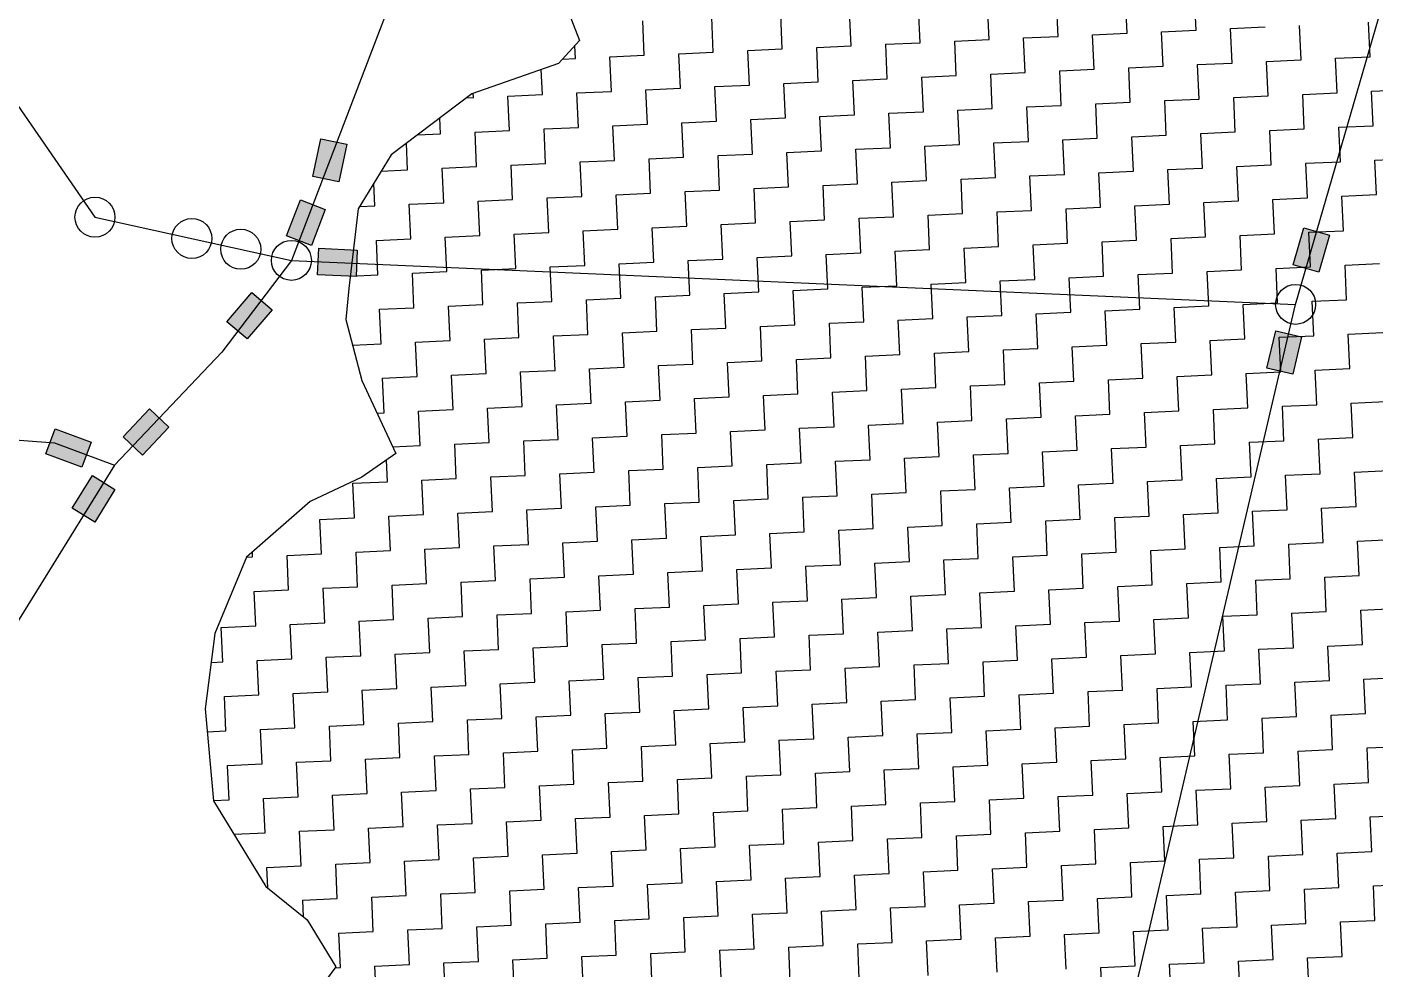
# Model space of a CAD drawing. Header units: metres. Extents: x 280741 to 282709, y 2085398 to 2088597.
# Drawn here: x 281814 to 282059.3, y 2086210 to 2086381.5 of the extents above; entities that cross this region are included whole.
import ezdxf

# ---------------------------------------------------------------- set-up
doc = ezdxf.new("R2010")
doc.units = ezdxf.units.M
doc.layers.add('POLY_HATCH', color=12, linetype='Continuous')
doc.layers.add('POLY_PARCEL', color=6, linetype='Continuous')

msp = doc.modelspace()

# ---------------------------------------------------------------- hatches: boundary and pattern name
for points in [[(281872.17, 2086360.17), (281867.43, 2086361.16), (281865.99, 2086354.32), (281870.73, 2086353.32)], [(281868.24, 2086348.3), (281863.72, 2086350.03), (281861.22, 2086343.5), (281865.74, 2086341.76)], [(282051.02, 2086343.59), (282046.37, 2086344.93), (282044.43, 2086338.22), (282049.07, 2086336.87)], [(281873.85, 2086336.08), (281874.06, 2086340.91), (281867.07, 2086341.22), (281866.86, 2086336.39)], [(281850.35, 2086327.86), (281854.03, 2086324.72), (281858.56, 2086330.05), (281854.88, 2086333.19)], [(282039.65, 2086319.39), (282044.36, 2086318.29), (282045.96, 2086325.1), (282041.25, 2086326.2)], [(281839.78, 2086308.66), (281836.27, 2086312), (281831.45, 2086306.92), (281834.96, 2086303.59)], [(281819.08, 2086308.37), (281817.4, 2086303.83), (281823.96, 2086301.4), (281825.64, 2086305.94)], [(281822.18, 2086293.91), (281826.29, 2086291.37), (281829.98, 2086297.31), (281825.86, 2086299.86)]]:
    msp.add_hatch(color=256).paths.add_polyline_path(points)

# ---------------------------------------------------------------- linework, layer by layer
for points in [[(281865.99, 2086354.32), (281867.43, 2086361.16), (281872.17, 2086360.17), (281870.73, 2086353.32)], [(281861.22, 2086343.5), (281863.72, 2086350.03), (281868.24, 2086348.3), (281865.74, 2086341.76)], [(282044.43, 2086338.22), (282046.37, 2086344.93), (282051.02, 2086343.59), (282049.07, 2086336.87)], [(281867.07, 2086341.22), (281874.06, 2086340.91), (281873.85, 2086336.08), (281866.86, 2086336.39)], [(281858.56, 2086330.05), (281854.03, 2086324.72), (281850.35, 2086327.86), (281854.88, 2086333.19)], [(282045.96, 2086325.1), (282044.36, 2086318.29), (282039.65, 2086319.39), (282041.25, 2086326.2)], [(281831.45, 2086306.92), (281836.27, 2086312), (281839.78, 2086308.66), (281834.96, 2086303.59)], [(281823.96, 2086301.4), (281817.4, 2086303.83), (281819.08, 2086308.37), (281825.64, 2086305.94)], [(281829.98, 2086297.31), (281826.29, 2086291.37), (281822.18, 2086293.91), (281825.86, 2086299.86)]]:
    msp.add_lwpolyline(points, close=True)
for centre in [(281826.34, 2086346.89), (281843.98, 2086343.01), (281852.88, 2086341.05), (281862.09, 2086339.02), (282044.86, 2086331.02)]:
    msp.add_circle(centre, 3.64)
at = {"layer": 'POLY_HATCH'}
for p, q in [((281910.9, 2086388.49), (281914.53, 2086379.05)), ((281914.53, 2086379.05), (281910.72, 2086374.87)), ((281910.72, 2086374.87), (281894.94, 2086369.35)), ((281894.94, 2086369.35), (281880.22, 2086358.26)), ((281880.22, 2086358.26), (281874.26, 2086348.38)), ((281874.26, 2086348.38), (281872.52, 2086333.89)), ((281872.52, 2086333.89), (281871.98, 2086328.26)), ((281871.98, 2086328.26), (281874.89, 2086317.18)), ((281874.89, 2086317.18), (281881.11, 2086303.85)), ((281881.11, 2086303.85), (281874.89, 2086299.56)), ((281874.89, 2086299.56), (281865.48, 2086295.12)), ((281865.48, 2086295.12), (281853.92, 2086284.99)), ((281853.92, 2086284.99), (281848.15, 2086271.11)), ((281848.15, 2086271.11), (281846.37, 2086257.41)), ((281846.37, 2086257.41), (281847.93, 2086240.67)), ((281847.93, 2086240.67), (281857.46, 2086225.09)), ((281857.46, 2086225.09), (281864.95, 2086219.02)), ((281864.95, 2086219.02), (281870.15, 2086210.45)), ((281870.15, 2086210.45), (281860.34, 2086197.19))]:
    msp.add_line(p, q, dxfattribs=at)
at = {"layer": 'POLY_HATCH', "linetype": 'Continuous'}
for p, q in [((282026.74, 2086380.93), (282026.46, 2086387.21)), ((281976.53, 2086378.64), (281976.25, 2086384.92)), ((281989.09, 2086379.21), (281988.8, 2086385.49)), ((282001.64, 2086379.79), (282001.35, 2086386.06)), ((282014.19, 2086380.36), (282013.9, 2086386.64)), ((281926.32, 2086376.35), (281926.04, 2086382.63)), ((281938.88, 2086376.92), (281938.59, 2086383.2)), ((281951.43, 2086377.5), (281951.14, 2086383.77)), ((281963.98, 2086378.07), (281963.69, 2086384.34)), ((282058.41, 2086376.09), (282058.13, 2086382.37)), ((281995.36, 2086379.5), (282001.64, 2086379.79)), ((282007.92, 2086380.07), (282014.19, 2086380.36)), ((282008.2, 2086373.8), (282007.92, 2086380.07)), ((282020.47, 2086380.65), (282026.74, 2086380.93)), ((282020.75, 2086374.37), (282020.47, 2086380.65)), ((282033.02, 2086381.22), (282039.3, 2086381.51)), ((282033.31, 2086374.94), (282033.02, 2086381.22)), ((282045.86, 2086375.52), (282045.57, 2086381.79)), ((281913.77, 2086375.78), (281913.66, 2086378.1)), ((281945.15, 2086377.21), (281951.43, 2086377.5)), ((281945.44, 2086370.93), (281945.15, 2086377.21)), ((281957.7, 2086377.78), (281963.98, 2086378.07)), ((281957.99, 2086371.51), (281957.7, 2086377.78)), ((281970.26, 2086378.36), (281976.53, 2086378.64)), ((281970.54, 2086372.08), (281970.26, 2086378.36)), ((281982.81, 2086378.93), (281989.09, 2086379.21)), ((281983.1, 2086372.65), (281982.81, 2086378.93)), ((281995.65, 2086373.23), (281995.36, 2086379.5)), ((281911.45, 2086375.67), (281913.77, 2086375.78)), ((281920.05, 2086376.06), (281926.32, 2086376.35)), ((281920.33, 2086369.79), (281920.05, 2086376.06)), ((281932.6, 2086376.64), (281938.88, 2086376.92)), ((281932.89, 2086370.36), (281932.6, 2086376.64)), ((282027.03, 2086374.66), (282033.31, 2086374.94)), ((282039.58, 2086375.23), (282045.86, 2086375.52)), ((282039.87, 2086368.95), (282039.58, 2086375.23)), ((282052.14, 2086375.8), (282058.41, 2086376.09)), ((282052.42, 2086369.53), (282052.14, 2086375.8)), ((281907.78, 2086369.21), (281907.57, 2086373.77)), ((281976.82, 2086372.37), (281983.1, 2086372.65)), ((281977.11, 2086366.09), (281976.82, 2086372.37)), ((281989.37, 2086372.94), (281995.65, 2086373.23)), ((281989.66, 2086366.66), (281989.37, 2086372.94)), ((282001.93, 2086373.51), (282008.2, 2086373.8)), ((282002.21, 2086367.24), (282001.93, 2086373.51)), ((282014.48, 2086374.08), (282020.75, 2086374.37)), ((282014.76, 2086367.81), (282014.48, 2086374.08)), ((282027.32, 2086368.38), (282027.03, 2086374.66)), ((281914.06, 2086369.5), (281920.33, 2086369.79)), ((281926.61, 2086370.07), (281932.89, 2086370.36)), ((281926.9, 2086363.8), (281926.61, 2086370.07)), ((281939.16, 2086370.65), (281945.44, 2086370.93)), ((281939.45, 2086364.37), (281939.16, 2086370.65)), ((281951.71, 2086371.22), (281957.99, 2086371.51)), ((281952, 2086364.94), (281951.71, 2086371.22)), ((281964.27, 2086371.79), (281970.54, 2086372.08)), ((281964.55, 2086365.52), (281964.27, 2086371.79)), ((282058.7, 2086369.81), (282064.98, 2086370.1)), ((282058.99, 2086363.54), (282058.7, 2086369.81)), ((281893.93, 2086368.58), (281895.23, 2086368.64)), ((281895.23, 2086368.64), (281895.19, 2086369.43)), ((281901.5, 2086368.93), (281907.78, 2086369.21)), ((281901.79, 2086362.65), (281901.5, 2086368.93)), ((281914.34, 2086363.22), (281914.06, 2086369.5)), ((282008.49, 2086367.52), (282014.76, 2086367.81)), ((282008.77, 2086361.25), (282008.49, 2086367.52)), ((282021.04, 2086368.1), (282027.32, 2086368.38)), ((282021.33, 2086361.82), (282021.04, 2086368.1)), ((282033.59, 2086368.67), (282039.87, 2086368.95)), ((282033.88, 2086362.39), (282033.59, 2086368.67)), ((282046.15, 2086369.24), (282052.42, 2086369.53)), ((282046.43, 2086362.97), (282046.15, 2086369.24)), ((281889.24, 2086362.08), (281889.11, 2086364.95)), ((281945.72, 2086364.66), (281952, 2086364.94)), ((281958.28, 2086365.23), (281964.55, 2086365.52)), ((281958.56, 2086358.95), (281958.28, 2086365.23)), ((281970.83, 2086365.8), (281977.11, 2086366.09)), ((281971.12, 2086359.53), (281970.83, 2086365.8)), ((281983.38, 2086366.38), (281989.66, 2086366.66)), ((281983.67, 2086360.1), (281983.38, 2086366.38)), ((281995.94, 2086366.95), (282002.21, 2086367.24)), ((281996.22, 2086360.67), (281995.94, 2086366.95)), ((281895.51, 2086362.36), (281901.79, 2086362.65)), ((281908.07, 2086362.94), (281914.34, 2086363.22)), ((281908.35, 2086356.66), (281908.07, 2086362.94)), ((281920.62, 2086363.51), (281926.9, 2086363.8)), ((281920.91, 2086357.23), (281920.62, 2086363.51)), ((281933.17, 2086364.08), (281939.45, 2086364.37)), ((281933.46, 2086357.81), (281933.17, 2086364.08)), ((281946.01, 2086358.38), (281945.72, 2086364.66)), ((282040.16, 2086362.68), (282046.43, 2086362.97)), ((282040.44, 2086356.4), (282040.16, 2086362.68)), ((282052.71, 2086363.25), (282058.99, 2086363.54)), ((282053, 2086356.98), (282052.71, 2086363.25)), ((281883.25, 2086355.51), (281883.03, 2086360.37)), ((281885.03, 2086361.88), (281889.24, 2086362.08)), ((281895.8, 2086356.09), (281895.51, 2086362.36)), ((281977.39, 2086359.81), (281983.67, 2086360.1)), ((281989.95, 2086360.39), (281996.22, 2086360.67)), ((281990.23, 2086354.11), (281989.95, 2086360.39)), ((282002.5, 2086360.96), (282008.77, 2086361.25)), ((282002.79, 2086354.68), (282002.5, 2086360.96)), ((282015.05, 2086361.53), (282021.33, 2086361.82)), ((282015.34, 2086355.26), (282015.05, 2086361.53)), ((282027.6, 2086362.11), (282033.88, 2086362.39)), ((282027.89, 2086355.83), (282027.6, 2086362.11)), ((281927.18, 2086357.52), (281933.46, 2086357.81)), ((281927.47, 2086351.24), (281927.18, 2086357.52)), ((281939.74, 2086358.09), (281946.01, 2086358.38)), ((281940.02, 2086351.82), (281939.74, 2086358.09)), ((281952.29, 2086358.67), (281958.56, 2086358.95)), ((281952.57, 2086352.39), (281952.29, 2086358.67)), ((281964.84, 2086359.24), (281971.12, 2086359.53)), ((281965.13, 2086352.96), (281964.84, 2086359.24)), ((281977.68, 2086353.54), (281977.39, 2086359.81)), ((282059.27, 2086357.26), (282065.55, 2086357.55)), ((281878.43, 2086355.29), (281883.25, 2086355.51)), ((281889.52, 2086355.8), (281895.8, 2086356.09)), ((281889.81, 2086349.52), (281889.52, 2086355.8)), ((281902.08, 2086356.37), (281908.35, 2086356.66)), ((281902.36, 2086350.1), (281902.08, 2086356.37)), ((281914.63, 2086356.95), (281920.91, 2086357.23)), ((281914.92, 2086350.67), (281914.63, 2086356.95)), ((282009.06, 2086354.97), (282015.34, 2086355.26)), ((282021.61, 2086355.54), (282027.89, 2086355.83)), ((282021.9, 2086349.27), (282021.61, 2086355.54)), ((282034.17, 2086356.12), (282040.44, 2086356.4)), ((282034.45, 2086349.84), (282034.17, 2086356.12)), ((282046.72, 2086356.69), (282053, 2086356.98)), ((282047.01, 2086350.41), (282046.72, 2086356.69)), ((282059.56, 2086350.99), (282059.27, 2086357.26)), ((281877.26, 2086348.95), (281877.07, 2086353.04)), ((281958.85, 2086352.68), (281965.13, 2086352.96)), ((281959.14, 2086346.4), (281958.85, 2086352.68)), ((281971.4, 2086353.25), (281977.68, 2086353.54)), ((281971.69, 2086346.97), (281971.4, 2086353.25)), ((281983.96, 2086353.82), (281990.23, 2086354.11)), ((281984.24, 2086347.55), (281983.96, 2086353.82)), ((281996.51, 2086354.4), (282002.79, 2086354.68)), ((281996.8, 2086348.12), (281996.51, 2086354.4)), ((282009.35, 2086348.69), (282009.06, 2086354.97)), ((281908.64, 2086350.38), (281914.92, 2086350.67)), ((281908.93, 2086344.11), (281908.64, 2086350.38)), ((281921.19, 2086350.96), (281927.47, 2086351.24)), ((281921.48, 2086344.68), (281921.19, 2086350.96)), ((281933.75, 2086351.53), (281940.02, 2086351.82)), ((281934.03, 2086345.25), (281933.75, 2086351.53)), ((281946.3, 2086352.1), (281952.57, 2086352.39)), ((281946.58, 2086345.83), (281946.3, 2086352.1)), ((282040.73, 2086350.13), (282047.01, 2086350.41)), ((282053.28, 2086350.7), (282059.56, 2086350.99)), ((282053.57, 2086344.42), (282053.28, 2086350.7)), ((281874.53, 2086348.83), (281877.26, 2086348.95)), ((281883.53, 2086349.24), (281889.81, 2086349.52)), ((281883.82, 2086342.96), (281883.53, 2086349.24)), ((281896.09, 2086349.81), (281902.36, 2086350.1)), ((281896.37, 2086343.53), (281896.09, 2086349.81)), ((281990.52, 2086347.83), (281996.8, 2086348.12)), ((281990.81, 2086341.56), (281990.52, 2086347.83)), ((282003.07, 2086348.41), (282009.35, 2086348.69)), ((282003.36, 2086342.13), (282003.07, 2086348.41)), ((282015.62, 2086348.98), (282021.9, 2086349.27)), ((282015.91, 2086342.7), (282015.62, 2086348.98)), ((282028.18, 2086349.55), (282034.45, 2086349.84)), ((282028.46, 2086343.28), (282028.18, 2086349.55)), ((282041.02, 2086343.85), (282040.73, 2086350.13)), ((281927.76, 2086344.97), (281934.03, 2086345.25)), ((281940.31, 2086345.54), (281946.58, 2086345.83)), ((281940.6, 2086339.26), (281940.31, 2086345.54)), ((281952.86, 2086346.11), (281959.14, 2086346.4)), ((281953.15, 2086339.84), (281952.86, 2086346.11)), ((281965.41, 2086346.69), (281971.69, 2086346.97)), ((281965.7, 2086340.41), (281965.41, 2086346.69)), ((281977.97, 2086347.26), (281984.24, 2086347.55)), ((281978.25, 2086340.98), (281977.97, 2086347.26)), ((281877.55, 2086342.67), (281883.82, 2086342.96)), ((281890.1, 2086343.25), (281896.37, 2086343.53)), ((281890.38, 2086336.97), (281890.1, 2086343.25)), ((281902.65, 2086343.82), (281908.93, 2086344.11)), ((281902.94, 2086337.54), (281902.65, 2086343.82)), ((281915.2, 2086344.39), (281921.48, 2086344.68)), ((281915.49, 2086338.12), (281915.2, 2086344.39)), ((281928.04, 2086338.69), (281927.76, 2086344.97)), ((282022.19, 2086342.99), (282028.46, 2086343.28)), ((282022.47, 2086336.71), (282022.19, 2086342.99)), ((282034.74, 2086343.56), (282041.02, 2086343.85)), ((282035.03, 2086337.29), (282034.74, 2086343.56)), ((282047.29, 2086344.14), (282053.57, 2086344.42)), ((282047.58, 2086337.86), (282047.29, 2086344.14)), ((281877.83, 2086336.4), (281877.55, 2086342.67)), ((281959.42, 2086340.12), (281965.7, 2086340.41)), ((281971.98, 2086340.7), (281978.25, 2086340.98)), ((281972.26, 2086334.42), (281971.98, 2086340.7)), ((281984.53, 2086341.27), (281990.81, 2086341.56)), ((281984.82, 2086334.99), (281984.53, 2086341.27)), ((281997.08, 2086341.84), (282003.36, 2086342.13)), ((281997.37, 2086335.57), (281997.08, 2086341.84)), ((282009.63, 2086342.42), (282015.91, 2086342.7)), ((282009.92, 2086336.14), (282009.63, 2086342.42)), ((281909.21, 2086337.83), (281915.49, 2086338.12)), ((281921.77, 2086338.4), (281928.04, 2086338.69)), ((281922.05, 2086332.13), (281921.77, 2086338.4)), ((281934.32, 2086338.98), (281940.6, 2086339.26)), ((281934.61, 2086332.7), (281934.32, 2086338.98)), ((281946.87, 2086339.55), (281953.15, 2086339.84)), ((281947.16, 2086333.27), (281946.87, 2086339.55)), ((281959.71, 2086333.85), (281959.42, 2086340.12)), ((282053.86, 2086338.15), (282060.13, 2086338.43)), ((282054.14, 2086331.87), (282053.86, 2086338.15)), ((281872.8, 2086336.17), (281877.83, 2086336.4)), ((281884.11, 2086336.68), (281890.38, 2086336.97)), ((281884.39, 2086330.41), (281884.11, 2086336.68)), ((281896.66, 2086337.26), (281902.94, 2086337.54)), ((281896.95, 2086330.98), (281896.66, 2086337.26)), ((281909.5, 2086331.55), (281909.21, 2086337.83)), ((281991.09, 2086335.28), (281997.37, 2086335.57)), ((282003.64, 2086335.85), (282009.92, 2086336.14)), ((282003.93, 2086329.58), (282003.64, 2086335.85)), ((282016.2, 2086336.43), (282022.47, 2086336.71)), ((282016.48, 2086330.15), (282016.2, 2086336.43)), ((282028.75, 2086337), (282035.03, 2086337.29)), ((282029.04, 2086330.72), (282028.75, 2086337)), ((282041.3, 2086337.57), (282047.58, 2086337.86)), ((282041.59, 2086331.3), (282041.3, 2086337.57)), ((281940.88, 2086332.99), (281947.16, 2086333.27)), ((281941.17, 2086326.71), (281940.88, 2086332.99)), ((281953.43, 2086333.56), (281959.71, 2086333.85)), ((281953.72, 2086327.28), (281953.43, 2086333.56)), ((281965.99, 2086334.13), (281972.26, 2086334.42)), ((281966.27, 2086327.86), (281965.99, 2086334.13)), ((281978.54, 2086334.71), (281984.82, 2086334.99)), ((281978.83, 2086328.43), (281978.54, 2086334.71)), ((281991.38, 2086329), (281991.09, 2086335.28)), ((281890.67, 2086330.69), (281896.95, 2086330.98)), ((281890.96, 2086324.42), (281890.67, 2086330.69)), ((281903.22, 2086331.27), (281909.5, 2086331.55)), ((281903.51, 2086324.99), (281903.22, 2086331.27)), ((281915.78, 2086331.84), (281922.05, 2086332.13)), ((281916.06, 2086325.56), (281915.78, 2086331.84)), ((281928.33, 2086332.41), (281934.61, 2086332.7)), ((281928.62, 2086326.14), (281928.33, 2086332.41)), ((282022.76, 2086330.44), (282029.04, 2086330.72)), ((282035.31, 2086331.01), (282041.59, 2086331.3)), ((282035.6, 2086324.73), (282035.31, 2086331.01)), ((282047.87, 2086331.58), (282054.14, 2086331.87)), ((282048.15, 2086325.31), (282047.87, 2086331.58)), ((281878.12, 2086330.12), (281884.39, 2086330.41)), ((281878.4, 2086323.85), (281878.12, 2086330.12)), ((281972.55, 2086328.14), (281978.83, 2086328.43)), ((281972.84, 2086321.87), (281972.55, 2086328.14)), ((281985.1, 2086328.72), (281991.38, 2086329)), ((281985.39, 2086322.44), (281985.1, 2086328.72)), ((281997.66, 2086329.29), (282003.93, 2086329.58)), ((281997.94, 2086323.01), (281997.66, 2086329.29)), ((282010.21, 2086329.86), (282016.48, 2086330.15)), ((282010.49, 2086323.59), (282010.21, 2086329.86)), ((282023.05, 2086324.16), (282022.76, 2086330.44)), ((281922.34, 2086325.85), (281928.62, 2086326.14)), ((281922.63, 2086319.58), (281922.34, 2086325.85)), ((281934.89, 2086326.42), (281941.17, 2086326.71)), ((281935.18, 2086320.15), (281934.89, 2086326.42)), ((281947.44, 2086327), (281953.72, 2086327.28)), ((281947.73, 2086320.72), (281947.44, 2086327)), ((281960, 2086327.57), (281966.27, 2086327.86)), ((281960.28, 2086321.29), (281960, 2086327.57)), ((282054.43, 2086325.59), (282060.71, 2086325.88)), ((281873.2, 2086323.61), (281878.4, 2086323.85)), ((281884.68, 2086324.13), (281890.96, 2086324.42)), ((281884.97, 2086317.86), (281884.68, 2086324.13)), ((281897.23, 2086324.71), (281903.51, 2086324.99)), ((281897.52, 2086318.43), (281897.23, 2086324.71)), ((281909.79, 2086325.28), (281916.06, 2086325.56)), ((281910.07, 2086319), (281909.79, 2086325.28)), ((282004.22, 2086323.3), (282010.49, 2086323.59)), ((282004.5, 2086317.02), (282004.22, 2086323.3)), ((282016.77, 2086323.87), (282023.05, 2086324.16)), ((282017.06, 2086317.6), (282016.77, 2086323.87)), ((282029.32, 2086324.45), (282035.6, 2086324.73)), ((282029.61, 2086318.17), (282029.32, 2086324.45)), ((282041.88, 2086325.02), (282048.15, 2086325.31)), ((282042.16, 2086318.74), (282041.88, 2086325.02)), ((282054.72, 2086319.32), (282054.43, 2086325.59)), ((281941.45, 2086320.44), (281947.73, 2086320.72)), ((281954.01, 2086321.01), (281960.28, 2086321.29)), ((281954.29, 2086314.73), (281954.01, 2086321.01)), ((281966.56, 2086321.58), (281972.84, 2086321.87)), ((281966.85, 2086315.31), (281966.56, 2086321.58)), ((281979.11, 2086322.15), (281985.39, 2086322.44)), ((281979.4, 2086315.88), (281979.11, 2086322.15)), ((281991.67, 2086322.73), (281997.94, 2086323.01)), ((281991.95, 2086316.45), (281991.67, 2086322.73)), ((281891.24, 2086318.14), (281897.52, 2086318.43)), ((281903.8, 2086318.72), (281910.07, 2086319)), ((281904.08, 2086312.44), (281903.8, 2086318.72)), ((281916.35, 2086319.29), (281922.63, 2086319.58)), ((281916.64, 2086313.01), (281916.35, 2086319.29)), ((281928.9, 2086319.86), (281935.18, 2086320.15)), ((281929.19, 2086313.59), (281928.9, 2086319.86)), ((281941.74, 2086314.16), (281941.45, 2086320.44)), ((282035.89, 2086318.46), (282042.16, 2086318.74)), ((282036.17, 2086312.18), (282035.89, 2086318.46)), ((282048.44, 2086319.03), (282054.72, 2086319.32)), ((282048.73, 2086312.75), (282048.44, 2086319.03)), ((281878.69, 2086317.57), (281884.97, 2086317.86)), ((281878.98, 2086311.29), (281878.69, 2086317.57)), ((281891.53, 2086311.87), (281891.24, 2086318.14)), ((281973.12, 2086315.59), (281979.4, 2086315.88)), ((281985.68, 2086316.16), (281991.95, 2086316.45)), ((281985.96, 2086309.89), (281985.68, 2086316.16)), ((281998.23, 2086316.74), (282004.5, 2086317.02)), ((281998.52, 2086310.46), (281998.23, 2086316.74)), ((282010.78, 2086317.31), (282017.06, 2086317.6)), ((282011.07, 2086311.03), (282010.78, 2086317.31)), ((282023.33, 2086317.88), (282029.61, 2086318.17)), ((282023.62, 2086311.61), (282023.33, 2086317.88)), ((281922.91, 2086313.3), (281929.19, 2086313.59)), ((281935.47, 2086313.87), (281941.74, 2086314.16)), ((281935.75, 2086307.6), (281935.47, 2086313.87)), ((281948.02, 2086314.45), (281954.29, 2086314.73)), ((281948.3, 2086308.17), (281948.02, 2086314.45)), ((281960.57, 2086315.02), (281966.85, 2086315.31)), ((281960.86, 2086308.74), (281960.57, 2086315.02)), ((281973.41, 2086309.32), (281973.12, 2086315.59)), ((281877.66, 2086311.23), (281878.98, 2086311.29)), ((281885.25, 2086311.58), (281891.53, 2086311.87)), ((281885.54, 2086305.3), (281885.25, 2086311.58)), ((281897.81, 2086312.15), (281904.08, 2086312.44)), ((281898.09, 2086305.88), (281897.81, 2086312.15)), ((281910.36, 2086312.73), (281916.64, 2086313.01)), ((281910.65, 2086306.45), (281910.36, 2086312.73)), ((281923.2, 2086307.02), (281922.91, 2086313.3)), ((282004.79, 2086310.75), (282011.07, 2086311.03)), ((282017.34, 2086311.32), (282023.62, 2086311.61)), ((282017.63, 2086305.05), (282017.34, 2086311.32)), ((282029.9, 2086311.89), (282036.17, 2086312.18)), ((282030.18, 2086305.62), (282029.9, 2086311.89)), ((282042.45, 2086312.47), (282048.73, 2086312.75)), ((282042.74, 2086306.19), (282042.45, 2086312.47)), ((282055, 2086313.04), (282061.28, 2086313.33)), ((282055.29, 2086306.76), (282055, 2086313.04)), ((281954.58, 2086308.46), (281960.86, 2086308.74)), ((281954.87, 2086302.18), (281954.58, 2086308.46)), ((281967.13, 2086309.03), (281973.41, 2086309.32)), ((281967.42, 2086302.75), (281967.13, 2086309.03)), ((281979.69, 2086309.6), (281985.96, 2086309.89)), ((281979.97, 2086303.33), (281979.69, 2086309.6)), ((281992.24, 2086310.18), (281998.52, 2086310.46)), ((281992.53, 2086303.9), (281992.24, 2086310.18)), ((282005.08, 2086304.47), (282004.79, 2086310.75)), ((281904.37, 2086306.16), (281910.65, 2086306.45)), ((281904.66, 2086299.89), (281904.37, 2086306.16)), ((281916.92, 2086306.74), (281923.2, 2086307.02)), ((281917.21, 2086300.46), (281916.92, 2086306.74)), ((281929.48, 2086307.31), (281935.75, 2086307.6)), ((281929.76, 2086301.03), (281929.48, 2086307.31)), ((281942.03, 2086307.88), (281948.3, 2086308.17)), ((281942.31, 2086301.61), (281942.03, 2086307.88)), ((282036.46, 2086305.91), (282042.74, 2086306.19)), ((282049.01, 2086306.48), (282055.29, 2086306.76)), ((282049.3, 2086300.2), (282049.01, 2086306.48)), ((281880.53, 2086305.07), (281885.54, 2086305.3)), ((281891.82, 2086305.59), (281898.09, 2086305.88)), ((281892.1, 2086299.31), (281891.82, 2086305.59)), ((281986.25, 2086303.61), (281992.53, 2086303.9)), ((281986.54, 2086297.34), (281986.25, 2086303.61)), ((281998.8, 2086304.19), (282005.08, 2086304.47)), ((281999.09, 2086297.91), (281998.8, 2086304.19)), ((282011.35, 2086304.76), (282017.63, 2086305.05)), ((282011.64, 2086298.48), (282011.35, 2086304.76)), ((282023.91, 2086305.33), (282030.18, 2086305.62)), ((282024.19, 2086299.06), (282023.91, 2086305.33)), ((282036.75, 2086299.63), (282036.46, 2086305.91)), ((281879.55, 2086298.74), (281879.37, 2086302.65)), ((281936.04, 2086301.32), (281942.31, 2086301.61)), ((281936.32, 2086295.04), (281936.04, 2086301.32)), ((281948.59, 2086301.89), (281954.87, 2086302.18)), ((281948.88, 2086295.62), (281948.59, 2086301.89)), ((281961.14, 2086302.47), (281967.42, 2086302.75)), ((281961.43, 2086296.19), (281961.14, 2086302.47)), ((281973.7, 2086303.04), (281979.97, 2086303.33)), ((281973.98, 2086296.76), (281973.7, 2086303.04)), ((281873.28, 2086298.45), (281879.55, 2086298.74)), ((281885.83, 2086299.03), (281892.1, 2086299.31)), ((281886.11, 2086292.75), (281885.83, 2086299.03)), ((281898.38, 2086299.6), (281904.66, 2086299.89)), ((281898.67, 2086293.32), (281898.38, 2086299.6)), ((281910.93, 2086300.17), (281917.21, 2086300.46)), ((281911.22, 2086293.9), (281910.93, 2086300.17)), ((281923.49, 2086300.75), (281929.76, 2086301.03)), ((281923.77, 2086294.47), (281923.49, 2086300.75)), ((282017.92, 2086298.77), (282024.19, 2086299.06)), ((282018.2, 2086292.49), (282017.92, 2086298.77)), ((282030.47, 2086299.34), (282036.75, 2086299.63)), ((282030.76, 2086293.07), (282030.47, 2086299.34)), ((282043.02, 2086299.92), (282049.3, 2086300.2)), ((282043.31, 2086293.64), (282043.02, 2086299.92)), ((282055.58, 2086300.49), (282061.85, 2086300.78)), ((282055.86, 2086294.21), (282055.58, 2086300.49)), ((281873.56, 2086292.18), (281873.28, 2086298.45)), ((281955.15, 2086295.9), (281961.43, 2086296.19)), ((281967.71, 2086296.48), (281973.98, 2086296.76)), ((281967.99, 2086290.2), (281967.71, 2086296.48)), ((281980.26, 2086297.05), (281986.54, 2086297.34)), ((281980.55, 2086290.77), (281980.26, 2086297.05)), ((281992.81, 2086297.62), (281999.09, 2086297.91)), ((281993.1, 2086291.35), (281992.81, 2086297.62)), ((282005.36, 2086298.2), (282011.64, 2086298.48)), ((282005.65, 2086291.92), (282005.36, 2086298.2)), ((281904.94, 2086293.61), (281911.22, 2086293.9)), ((281917.5, 2086294.18), (281923.77, 2086294.47)), ((281917.78, 2086287.91), (281917.5, 2086294.18)), ((281930.05, 2086294.76), (281936.32, 2086295.04)), ((281930.34, 2086288.48), (281930.05, 2086294.76)), ((281942.6, 2086295.33), (281948.88, 2086295.62)), ((281942.89, 2086289.05), (281942.6, 2086295.33)), ((281955.44, 2086289.63), (281955.15, 2086295.9)), ((282049.59, 2086293.93), (282055.86, 2086294.21)), ((282049.87, 2086287.65), (282049.59, 2086293.93)), ((281867.29, 2086291.89), (281873.56, 2086292.18)), ((281867.57, 2086285.61), (281867.29, 2086291.89)), ((281879.84, 2086292.46), (281886.11, 2086292.75)), ((281880.12, 2086286.19), (281879.84, 2086292.46)), ((281892.39, 2086293.04), (281898.67, 2086293.32)), ((281892.68, 2086286.76), (281892.39, 2086293.04)), ((281905.23, 2086287.33), (281904.94, 2086293.61)), ((281986.82, 2086291.06), (281993.1, 2086291.35)), ((281999.37, 2086291.63), (282005.65, 2086291.92)), ((281999.66, 2086285.36), (281999.37, 2086291.63)), ((282011.93, 2086292.21), (282018.2, 2086292.49)), ((282012.21, 2086285.93), (282011.93, 2086292.21)), ((282024.48, 2086292.78), (282030.76, 2086293.07)), ((282024.77, 2086286.5), (282024.48, 2086292.78)), ((282037.03, 2086293.35), (282043.31, 2086293.64)), ((282037.32, 2086287.08), (282037.03, 2086293.35)), ((281936.61, 2086288.77), (281942.89, 2086289.05)), ((281949.16, 2086289.34), (281955.44, 2086289.63)), ((281949.45, 2086283.06), (281949.16, 2086289.34)), ((281961.72, 2086289.91), (281967.99, 2086290.2)), ((281962, 2086283.64), (281961.72, 2086289.91)), ((281974.27, 2086290.49), (281980.55, 2086290.77)), ((281974.56, 2086284.21), (281974.27, 2086290.49)), ((281987.11, 2086284.78), (281986.82, 2086291.06)), ((281886.4, 2086286.47), (281892.68, 2086286.76)), ((281886.69, 2086280.2), (281886.4, 2086286.47)), ((281898.95, 2086287.05), (281905.23, 2086287.33)), ((281899.24, 2086280.77), (281898.95, 2086287.05)), ((281911.51, 2086287.62), (281917.78, 2086287.91)), ((281911.79, 2086281.34), (281911.51, 2086287.62)), ((281924.06, 2086288.19), (281930.34, 2086288.48)), ((281924.35, 2086281.92), (281924.06, 2086288.19)), ((281936.9, 2086282.49), (281936.61, 2086288.77)), ((282018.49, 2086286.22), (282024.77, 2086286.5)), ((282031.04, 2086286.79), (282037.32, 2086287.08)), ((282031.33, 2086280.51), (282031.04, 2086286.79)), ((282043.6, 2086287.36), (282049.87, 2086287.65)), ((282043.88, 2086281.09), (282043.6, 2086287.36)), ((282056.15, 2086287.94), (282062.42, 2086288.22)), ((282056.44, 2086281.66), (282056.15, 2086287.94)), ((281853.93, 2086284.99), (281855.02, 2086285.04)), ((281855.02, 2086285.04), (281854.98, 2086285.91)), ((281861.3, 2086285.33), (281867.57, 2086285.61)), ((281861.58, 2086279.05), (281861.3, 2086285.33)), ((281873.85, 2086285.9), (281880.12, 2086286.19)), ((281874.13, 2086279.62), (281873.85, 2086285.9)), ((281968.28, 2086283.92), (281974.56, 2086284.21)), ((281968.57, 2086277.65), (281968.28, 2086283.92)), ((281980.83, 2086284.5), (281987.11, 2086284.78)), ((281981.12, 2086278.22), (281980.83, 2086284.5)), ((281993.39, 2086285.07), (281999.66, 2086285.36)), ((281993.67, 2086278.79), (281993.39, 2086285.07)), ((282005.94, 2086285.64), (282012.21, 2086285.93)), ((282006.22, 2086279.37), (282005.94, 2086285.64)), ((282018.78, 2086279.94), (282018.49, 2086286.22)), ((281918.07, 2086281.63), (281924.35, 2086281.92)), ((281918.36, 2086275.35), (281918.07, 2086281.63)), ((281930.62, 2086282.2), (281936.9, 2086282.49)), ((281930.91, 2086275.93), (281930.62, 2086282.2)), ((281943.17, 2086282.78), (281949.45, 2086283.06)), ((281943.46, 2086276.5), (281943.17, 2086282.78)), ((281955.73, 2086283.35), (281962, 2086283.64)), ((281956.01, 2086277.07), (281955.73, 2086283.35)), ((282050.16, 2086281.37), (282056.44, 2086281.66)), ((281855.31, 2086278.76), (281861.58, 2086279.05)), ((281867.86, 2086279.34), (281874.13, 2086279.62)), ((281868.15, 2086273.06), (281867.86, 2086279.34)), ((281880.41, 2086279.91), (281886.69, 2086280.2)), ((281880.7, 2086273.63), (281880.41, 2086279.91)), ((281892.96, 2086280.48), (281899.24, 2086280.77)), ((281893.25, 2086274.21), (281892.96, 2086280.48)), ((281905.52, 2086281.06), (281911.79, 2086281.34)), ((281905.8, 2086274.78), (281905.52, 2086281.06)), ((281999.95, 2086279.08), (282006.22, 2086279.37)), ((282000.23, 2086272.8), (281999.95, 2086279.08)), ((282012.5, 2086279.65), (282018.78, 2086279.94)), ((282012.79, 2086273.38), (282012.5, 2086279.65)), ((282025.05, 2086280.23), (282031.33, 2086280.51)), ((282025.34, 2086273.95), (282025.05, 2086280.23)), ((282037.61, 2086280.8), (282043.88, 2086281.09)), ((282037.89, 2086274.52), (282037.61, 2086280.8)), ((282050.45, 2086275.1), (282050.16, 2086281.37)), ((281855.59, 2086272.49), (281855.31, 2086278.76)), ((281949.74, 2086276.79), (281956.01, 2086277.07)), ((281950.02, 2086270.51), (281949.74, 2086276.79)), ((281962.29, 2086277.36), (281968.57, 2086277.65)), ((281962.58, 2086271.08), (281962.29, 2086277.36)), ((281974.84, 2086277.93), (281981.12, 2086278.22)), ((281975.13, 2086271.66), (281974.84, 2086277.93)), ((281987.4, 2086278.51), (281993.67, 2086278.79)), ((281987.68, 2086272.23), (281987.4, 2086278.51)), ((281886.97, 2086273.92), (281893.25, 2086274.21)), ((281899.53, 2086274.49), (281905.8, 2086274.78)), ((281899.81, 2086268.22), (281899.53, 2086274.49)), ((281912.08, 2086275.07), (281918.36, 2086275.35)), ((281912.37, 2086268.79), (281912.08, 2086275.07)), ((281924.63, 2086275.64), (281930.91, 2086275.93)), ((281924.92, 2086269.36), (281924.63, 2086275.64)), ((281937.18, 2086276.21), (281943.46, 2086276.5)), ((281937.47, 2086269.94), (281937.18, 2086276.21)), ((282031.62, 2086274.24), (282037.89, 2086274.52)), ((282031.9, 2086267.96), (282031.62, 2086274.24)), ((282044.17, 2086274.81), (282050.45, 2086275.1)), ((282044.46, 2086268.53), (282044.17, 2086274.81)), ((282056.72, 2086275.38), (282063, 2086275.67)), ((282057.01, 2086269.11), (282056.72, 2086275.38)), ((281849.32, 2086272.2), (281855.59, 2086272.49)), ((281849.6, 2086265.93), (281849.32, 2086272.2)), ((281861.87, 2086272.77), (281868.15, 2086273.06)), ((281862.16, 2086266.5), (281861.87, 2086272.77)), ((281874.42, 2086273.35), (281880.7, 2086273.63)), ((281874.71, 2086267.07), (281874.42, 2086273.35)), ((281887.26, 2086267.64), (281886.97, 2086273.92)), ((281968.85, 2086271.37), (281975.13, 2086271.66)), ((281981.41, 2086271.94), (281987.68, 2086272.23)), ((281981.69, 2086265.67), (281981.41, 2086271.94)), ((281993.96, 2086272.52), (282000.23, 2086272.8)), ((281994.24, 2086266.24), (281993.96, 2086272.52)), ((282006.51, 2086273.09), (282012.79, 2086273.38)), ((282006.8, 2086266.81), (282006.51, 2086273.09)), ((282019.06, 2086273.66), (282025.34, 2086273.95)), ((282019.35, 2086267.39), (282019.06, 2086273.66)), ((281918.64, 2086269.08), (281924.92, 2086269.36)), ((281931.2, 2086269.65), (281937.47, 2086269.94)), ((281931.48, 2086263.37), (281931.2, 2086269.65)), ((281943.75, 2086270.22), (281950.02, 2086270.51)), ((281944.03, 2086263.95), (281943.75, 2086270.22)), ((281956.3, 2086270.8), (281962.58, 2086271.08)), ((281956.59, 2086264.52), (281956.3, 2086270.8)), ((281969.14, 2086265.09), (281968.85, 2086271.37)), ((281868.43, 2086266.79), (281874.71, 2086267.07)), ((281868.72, 2086260.51), (281868.43, 2086266.79)), ((281880.98, 2086267.36), (281887.26, 2086267.64)), ((281881.27, 2086261.08), (281880.98, 2086267.36)), ((281893.54, 2086267.93), (281899.81, 2086268.22)), ((281893.82, 2086261.66), (281893.54, 2086267.93)), ((281906.09, 2086268.5), (281912.37, 2086268.79)), ((281906.38, 2086262.23), (281906.09, 2086268.5)), ((281918.93, 2086262.8), (281918.64, 2086269.08)), ((282000.52, 2086266.53), (282006.8, 2086266.81)), ((282013.07, 2086267.1), (282019.35, 2086267.39)), ((282013.36, 2086260.82), (282013.07, 2086267.1)), ((282025.63, 2086267.67), (282031.9, 2086267.96)), ((282025.91, 2086261.4), (282025.63, 2086267.67)), ((282038.18, 2086268.25), (282044.46, 2086268.53)), ((282038.47, 2086261.97), (282038.18, 2086268.25)), ((282050.73, 2086268.82), (282057.01, 2086269.11)), ((282051.02, 2086262.54), (282050.73, 2086268.82)), ((281847.46, 2086265.83), (281849.6, 2086265.93)), ((281855.88, 2086266.21), (281862.16, 2086266.5)), ((281856.17, 2086259.94), (281855.88, 2086266.21)), ((281950.31, 2086264.23), (281956.59, 2086264.52)), ((281962.86, 2086264.81), (281969.14, 2086265.09)), ((281963.15, 2086258.53), (281962.86, 2086264.81)), ((281975.42, 2086265.38), (281981.69, 2086265.67)), ((281975.7, 2086259.1), (281975.42, 2086265.38)), ((281987.97, 2086265.95), (281994.24, 2086266.24)), ((281988.26, 2086259.68), (281987.97, 2086265.95)), ((282000.81, 2086260.25), (282000.52, 2086266.53)), ((281900.1, 2086261.94), (281906.38, 2086262.23)), ((281900.39, 2086255.67), (281900.1, 2086261.94)), ((281912.65, 2086262.52), (281918.93, 2086262.8)), ((281912.94, 2086256.24), (281912.65, 2086262.52)), ((281925.21, 2086263.09), (281931.48, 2086263.37)), ((281925.49, 2086256.81), (281925.21, 2086263.09)), ((281937.76, 2086263.66), (281944.03, 2086263.95)), ((281938.04, 2086257.39), (281937.76, 2086263.66)), ((281950.6, 2086257.96), (281950.31, 2086264.23)), ((282032.19, 2086261.68), (282038.47, 2086261.97)), ((282044.74, 2086262.26), (282051.02, 2086262.54)), ((282045.03, 2086255.98), (282044.74, 2086262.26)), ((282057.29, 2086262.83), (282063.57, 2086263.12)), ((282057.58, 2086256.55), (282057.29, 2086262.83)), ((281849.89, 2086259.65), (281856.17, 2086259.94)), ((281850.18, 2086253.37), (281849.89, 2086259.65)), ((281862.44, 2086260.22), (281868.72, 2086260.51)), ((281862.73, 2086253.95), (281862.44, 2086260.22)), ((281874.99, 2086260.8), (281881.27, 2086261.08)), ((281875.28, 2086254.52), (281874.99, 2086260.8)), ((281887.55, 2086261.37), (281893.82, 2086261.66)), ((281887.83, 2086255.09), (281887.55, 2086261.37)), ((281981.98, 2086259.39), (281988.26, 2086259.68)), ((281982.27, 2086253.12), (281981.98, 2086259.39)), ((281994.53, 2086259.96), (282000.81, 2086260.25)), ((281994.82, 2086253.69), (281994.53, 2086259.96)), ((282007.08, 2086260.54), (282013.36, 2086260.82)), ((282007.37, 2086254.26), (282007.08, 2086260.54)), ((282019.64, 2086261.11), (282025.91, 2086261.4)), ((282019.92, 2086254.83), (282019.64, 2086261.11)), ((282032.48, 2086255.41), (282032.19, 2086261.68)), ((281931.77, 2086257.1), (281938.04, 2086257.39)), ((281932.05, 2086250.82), (281931.77, 2086257.1)), ((281944.32, 2086257.67), (281950.6, 2086257.96)), ((281944.61, 2086251.4), (281944.32, 2086257.67)), ((281956.87, 2086258.24), (281963.15, 2086258.53)), ((281957.16, 2086251.97), (281956.87, 2086258.24)), ((281969.43, 2086258.82), (281975.7, 2086259.1)), ((281969.71, 2086252.54), (281969.43, 2086258.82)), ((281869, 2086254.23), (281875.28, 2086254.52)), ((281881.56, 2086254.81), (281887.83, 2086255.09)), ((281881.84, 2086248.53), (281881.56, 2086254.81)), ((281894.11, 2086255.38), (281900.39, 2086255.67)), ((281894.4, 2086249.1), (281894.11, 2086255.38)), ((281906.66, 2086255.95), (281912.94, 2086256.24)), ((281906.95, 2086249.68), (281906.66, 2086255.95)), ((281919.22, 2086256.53), (281925.49, 2086256.81)), ((281919.5, 2086250.25), (281919.22, 2086256.53)), ((282013.65, 2086254.55), (282019.92, 2086254.83)), ((282013.93, 2086248.27), (282013.65, 2086254.55)), ((282026.2, 2086255.12), (282032.48, 2086255.41)), ((282026.49, 2086248.84), (282026.2, 2086255.12)), ((282038.75, 2086255.69), (282045.03, 2086255.98)), ((282039.04, 2086249.42), (282038.75, 2086255.69)), ((282051.31, 2086256.27), (282057.58, 2086256.55)), ((282051.59, 2086249.99), (282051.31, 2086256.27)), ((281846.76, 2086253.22), (281850.18, 2086253.37)), ((281856.45, 2086253.66), (281862.73, 2086253.95)), ((281856.74, 2086247.38), (281856.45, 2086253.66)), ((281869.29, 2086247.96), (281869, 2086254.23)), ((281963.44, 2086252.26), (281969.71, 2086252.54)), ((281963.72, 2086245.98), (281963.44, 2086252.26)), ((281975.99, 2086252.83), (281982.27, 2086253.12)), ((281976.28, 2086246.55), (281975.99, 2086252.83)), ((281988.54, 2086253.4), (281994.82, 2086253.69)), ((281988.83, 2086247.13), (281988.54, 2086253.4)), ((282001.09, 2086253.97), (282007.37, 2086254.26)), ((282001.38, 2086247.7), (282001.09, 2086253.97)), ((281900.67, 2086249.39), (281906.95, 2086249.68)), ((281913.23, 2086249.96), (281919.5, 2086250.25)), ((281913.51, 2086243.69), (281913.23, 2086249.96)), ((281925.78, 2086250.54), (281932.05, 2086250.82)), ((281926.07, 2086244.26), (281925.78, 2086250.54)), ((281938.33, 2086251.11), (281944.61, 2086251.4)), ((281938.62, 2086244.83), (281938.33, 2086251.11)), ((281950.88, 2086251.68), (281957.16, 2086251.97)), ((281951.17, 2086245.41), (281950.88, 2086251.68)), ((282045.32, 2086249.7), (282051.59, 2086249.99)), ((282045.6, 2086243.43), (282045.32, 2086249.7)), ((282057.87, 2086250.28), (282064.14, 2086250.56)), ((282058.15, 2086244), (282057.87, 2086250.28)), ((281850.46, 2086247.1), (281856.74, 2086247.38)), ((281863.02, 2086247.67), (281869.29, 2086247.96)), ((281863.3, 2086241.39), (281863.02, 2086247.67)), ((281875.57, 2086248.24), (281881.84, 2086248.53)), ((281875.85, 2086241.97), (281875.57, 2086248.24)), ((281888.12, 2086248.82), (281894.4, 2086249.1)), ((281888.41, 2086242.54), (281888.12, 2086248.82)), ((281900.96, 2086243.11), (281900.67, 2086249.39)), ((281982.55, 2086246.84), (281988.83, 2086247.13)), ((281995.1, 2086247.41), (282001.38, 2086247.7)), ((281995.39, 2086241.14), (281995.1, 2086247.41)), ((282007.66, 2086247.99), (282013.93, 2086248.27)), ((282007.94, 2086241.71), (282007.66, 2086247.99)), ((282020.21, 2086248.56), (282026.49, 2086248.84)), ((282020.5, 2086242.28), (282020.21, 2086248.56)), ((282032.76, 2086249.13), (282039.04, 2086249.42)), ((282033.05, 2086242.86), (282032.76, 2086249.13)), ((281850.75, 2086240.82), (281850.46, 2086247.1)), ((281932.34, 2086244.55), (281938.62, 2086244.83)), ((281944.89, 2086245.12), (281951.17, 2086245.41)), ((281945.18, 2086238.84), (281944.89, 2086245.12)), ((281957.45, 2086245.69), (281963.72, 2086245.98)), ((281957.73, 2086239.42), (281957.45, 2086245.69)), ((281970, 2086246.27), (281976.28, 2086246.55)), ((281970.29, 2086239.99), (281970, 2086246.27)), ((281982.84, 2086240.56), (281982.55, 2086246.84)), ((281882.13, 2086242.25), (281888.41, 2086242.54)), ((281882.42, 2086235.98), (281882.13, 2086242.25)), ((281894.68, 2086242.83), (281900.96, 2086243.11)), ((281894.97, 2086236.55), (281894.68, 2086242.83)), ((281907.24, 2086243.4), (281913.51, 2086243.69)), ((281907.52, 2086237.12), (281907.24, 2086243.4)), ((281919.79, 2086243.97), (281926.07, 2086244.26)), ((281920.08, 2086237.7), (281919.79, 2086243.97)), ((281932.63, 2086238.27), (281932.34, 2086244.55)), ((282014.22, 2086242), (282020.5, 2086242.28)), ((282026.77, 2086242.57), (282033.05, 2086242.86)), ((282027.06, 2086236.29), (282026.77, 2086242.57)), ((282039.33, 2086243.14), (282045.6, 2086243.43)), ((282039.61, 2086236.87), (282039.33, 2086243.14)), ((282051.88, 2086243.71), (282058.15, 2086244)), ((282052.16, 2086237.44), (282051.88, 2086243.71)), ((281847.93, 2086240.69), (281850.75, 2086240.82)), ((281857.03, 2086241.11), (281863.3, 2086241.39)), ((281857.31, 2086234.83), (281857.03, 2086241.11)), ((281869.58, 2086241.68), (281875.85, 2086241.97)), ((281869.86, 2086235.4), (281869.58, 2086241.68)), ((281964.01, 2086239.7), (281970.29, 2086239.99)), ((281976.56, 2086240.28), (281982.84, 2086240.56)), ((281976.85, 2086234), (281976.56, 2086240.28)), ((281989.12, 2086240.85), (281995.39, 2086241.14)), ((281989.4, 2086234.57), (281989.12, 2086240.85)), ((282001.67, 2086241.42), (282007.94, 2086241.71)), ((282001.95, 2086235.15), (282001.67, 2086241.42)), ((282014.51, 2086235.72), (282014.22, 2086242)), ((281913.8, 2086237.41), (281920.08, 2086237.7)), ((281914.09, 2086231.13), (281913.8, 2086237.41)), ((281926.35, 2086237.98), (281932.63, 2086238.27)), ((281926.64, 2086231.71), (281926.35, 2086237.98)), ((281938.9, 2086238.56), (281945.18, 2086238.84)), ((281939.19, 2086232.28), (281938.9, 2086238.56)), ((281951.46, 2086239.13), (281957.73, 2086239.42)), ((281951.74, 2086232.85), (281951.46, 2086239.13)), ((281964.3, 2086233.43), (281964.01, 2086239.7)), ((282045.89, 2086237.15), (282052.16, 2086237.44)), ((282058.44, 2086237.73), (282064.72, 2086238.01)), ((282058.73, 2086231.45), (282058.44, 2086237.73)), ((281863.59, 2086235.12), (281869.86, 2086235.4)), ((281863.88, 2086228.84), (281863.59, 2086235.12)), ((281876.14, 2086235.69), (281882.42, 2086235.98)), ((281876.43, 2086229.41), (281876.14, 2086235.69)), ((281888.69, 2086236.26), (281894.97, 2086236.55)), ((281888.98, 2086229.99), (281888.69, 2086236.26)), ((281901.25, 2086236.84), (281907.52, 2086237.12)), ((281901.53, 2086230.56), (281901.25, 2086236.84)), ((281995.68, 2086234.86), (282001.95, 2086235.15)), ((281995.96, 2086228.58), (281995.68, 2086234.86)), ((282008.23, 2086235.43), (282014.51, 2086235.72)), ((282008.52, 2086229.16), (282008.23, 2086235.43)), ((282020.78, 2086236.01), (282027.06, 2086236.29)), ((282021.07, 2086229.73), (282020.78, 2086236.01)), ((282033.34, 2086236.58), (282039.61, 2086236.87)), ((282033.62, 2086230.3), (282033.34, 2086236.58)), ((282046.18, 2086230.88), (282045.89, 2086237.15)), ((281851.66, 2086234.57), (281857.31, 2086234.83)), ((281945.47, 2086232.57), (281951.74, 2086232.85)), ((281945.75, 2086226.29), (281945.47, 2086232.57)), ((281958.02, 2086233.14), (281964.3, 2086233.43)), ((281958.31, 2086226.86), (281958.02, 2086233.14)), ((281970.57, 2086233.71), (281976.85, 2086234)), ((281970.86, 2086227.44), (281970.57, 2086233.71)), ((281983.13, 2086234.29), (281989.4, 2086234.57)), ((281983.41, 2086228.01), (281983.13, 2086234.29)), ((281882.7, 2086229.7), (281888.98, 2086229.99)), ((281895.26, 2086230.27), (281901.53, 2086230.56)), ((281895.54, 2086224), (281895.26, 2086230.27)), ((281907.81, 2086230.85), (281914.09, 2086231.13)), ((281908.1, 2086224.57), (281907.81, 2086230.85)), ((281920.36, 2086231.42), (281926.64, 2086231.71)), ((281920.65, 2086225.14), (281920.36, 2086231.42)), ((281932.91, 2086231.99), (281939.19, 2086232.28)), ((281933.2, 2086225.72), (281932.91, 2086231.99)), ((282027.35, 2086230.02), (282033.62, 2086230.3)), ((282027.63, 2086223.74), (282027.35, 2086230.02)), ((282039.9, 2086230.59), (282046.18, 2086230.88)), ((282040.19, 2086224.31), (282039.9, 2086230.59)), ((282052.45, 2086231.16), (282058.73, 2086231.45)), ((282052.74, 2086224.89), (282052.45, 2086231.16)), ((281857.6, 2086228.55), (281863.88, 2086228.84)), ((281857.77, 2086224.84), (281857.6, 2086228.55)), ((281870.15, 2086229.13), (281876.43, 2086229.41)), ((281870.44, 2086222.85), (281870.15, 2086229.13)), ((281882.99, 2086223.42), (281882.7, 2086229.7)), ((281977.14, 2086227.72), (281983.41, 2086228.01)), ((281977.42, 2086221.45), (281977.14, 2086227.72)), ((281989.69, 2086228.3), (281995.96, 2086228.58)), ((281989.97, 2086222.02), (281989.69, 2086228.3)), ((282002.24, 2086228.87), (282008.52, 2086229.16)), ((282002.53, 2086222.59), (282002.24, 2086228.87)), ((282014.79, 2086229.44), (282021.07, 2086229.73)), ((282015.08, 2086223.17), (282014.79, 2086229.44)), ((281914.37, 2086224.86), (281920.65, 2086225.14)), ((281926.92, 2086225.43), (281933.2, 2086225.72)), ((281927.21, 2086219.15), (281926.92, 2086225.43)), ((281939.48, 2086226), (281945.75, 2086226.29)), ((281939.76, 2086219.73), (281939.48, 2086226)), ((281952.03, 2086226.58), (281958.31, 2086226.86)), ((281952.32, 2086220.3), (281952.03, 2086226.58)), ((281964.58, 2086227.15), (281970.86, 2086227.44)), ((281964.87, 2086220.87), (281964.58, 2086227.15)), ((282059.01, 2086225.17), (282065.29, 2086225.46)), ((282059.3, 2086218.9), (282059.01, 2086225.17)), ((281864.16, 2086222.56), (281870.44, 2086222.85)), ((281876.71, 2086223.14), (281882.99, 2086223.42)), ((281877, 2086216.86), (281876.71, 2086223.14)), ((281889.27, 2086223.71), (281895.54, 2086224)), ((281889.55, 2086217.43), (281889.27, 2086223.71)), ((281901.82, 2086224.28), (281908.1, 2086224.57)), ((281902.11, 2086218.01), (281901.82, 2086224.28)), ((281914.66, 2086218.58), (281914.37, 2086224.86)), ((281996.25, 2086222.31), (282002.53, 2086222.59)), ((282008.8, 2086222.88), (282015.08, 2086223.17)), ((282009.09, 2086216.6), (282008.8, 2086222.88)), ((282021.36, 2086223.45), (282027.63, 2086223.74)), ((282021.64, 2086217.18), (282021.36, 2086223.45)), ((282033.91, 2086224.03), (282040.19, 2086224.31)), ((282034.2, 2086217.75), (282033.91, 2086224.03)), ((282046.46, 2086224.6), (282052.74, 2086224.89)), ((282046.75, 2086218.32), (282046.46, 2086224.6)), ((281864.3, 2086219.55), (281864.16, 2086222.56)), ((281946.04, 2086220.01), (281952.32, 2086220.3)), ((281958.59, 2086220.59), (281964.87, 2086220.87)), ((281958.88, 2086214.31), (281958.59, 2086220.59)), ((281971.15, 2086221.16), (281977.42, 2086221.45)), ((281971.43, 2086214.88), (281971.15, 2086221.16)), ((281983.7, 2086221.73), (281989.97, 2086222.02)), ((281983.99, 2086215.46), (281983.7, 2086221.73)), ((281996.54, 2086216.03), (281996.25, 2086222.31)), ((281895.83, 2086217.72), (281902.11, 2086218.01)), ((281896.12, 2086211.44), (281895.83, 2086217.72)), ((281908.38, 2086218.29), (281914.66, 2086218.58)), ((281908.67, 2086212.02), (281908.38, 2086218.29)), ((281920.94, 2086218.87), (281927.21, 2086219.15)), ((281921.22, 2086212.59), (281920.94, 2086218.87)), ((281933.49, 2086219.44), (281939.76, 2086219.73)), ((281933.77, 2086213.16), (281933.49, 2086219.44)), ((281946.33, 2086213.74), (281946.04, 2086220.01)), ((282027.92, 2086217.46), (282034.2, 2086217.75)), ((282040.47, 2086218.04), (282046.75, 2086218.32)), ((282040.76, 2086211.76), (282040.47, 2086218.04)), ((282053.02, 2086218.61), (282059.3, 2086218.9)), ((282053.31, 2086212.33), (282053.02, 2086218.61)), ((281870.72, 2086216.57), (281877, 2086216.86)), ((281871.01, 2086210.3), (281870.72, 2086216.57)), ((281883.28, 2086217.15), (281889.55, 2086217.43)), ((281883.56, 2086210.87), (281883.28, 2086217.15)), ((281977.71, 2086215.17), (281983.99, 2086215.46)), ((281990.26, 2086215.74), (281996.54, 2086216.03)), ((281990.55, 2086209.47), (281990.26, 2086215.74)), ((282002.81, 2086216.32), (282009.09, 2086216.6)), ((282003.1, 2086210.04), (282002.81, 2086216.32)), ((282015.37, 2086216.89), (282021.64, 2086217.18)), ((282015.65, 2086210.61), (282015.37, 2086216.89)), ((282028.21, 2086211.19), (282027.92, 2086217.46)), ((281927.5, 2086212.88), (281933.77, 2086213.16)), ((281927.78, 2086206.6), (281927.5, 2086212.88)), ((281940.05, 2086213.45), (281946.33, 2086213.74)), ((281940.34, 2086207.17), (281940.05, 2086213.45)), ((281952.6, 2086214.02), (281958.88, 2086214.31)), ((281952.89, 2086207.75), (281952.6, 2086214.02)), ((281965.16, 2086214.6), (281971.43, 2086214.88)), ((281965.44, 2086208.32), (281965.16, 2086214.6)), ((281978, 2086208.89), (281977.71, 2086215.17)), ((281877.29, 2086210.58), (281883.56, 2086210.87)), ((281877.57, 2086204.31), (281877.29, 2086210.58)), ((281889.84, 2086211.16), (281896.12, 2086211.44)), ((281890.13, 2086204.88), (281889.84, 2086211.16)), ((281902.39, 2086211.73), (281908.67, 2086212.02)), ((281902.68, 2086205.45), (281902.39, 2086211.73)), ((281914.95, 2086212.3), (281921.22, 2086212.59)), ((281915.23, 2086206.03), (281914.95, 2086212.3)), ((282009.38, 2086210.33), (282015.65, 2086210.61)), ((282009.66, 2086204.05), (282009.38, 2086210.33)), ((282021.93, 2086210.9), (282028.21, 2086211.19)), ((282022.22, 2086204.62), (282021.93, 2086210.9)), ((282034.48, 2086211.47), (282040.76, 2086211.76)), ((282034.77, 2086205.2), (282034.48, 2086211.47)), ((282047.04, 2086212.05), (282053.31, 2086212.33)), ((282047.32, 2086205.77), (282047.04, 2086212.05)), ((281870, 2086210.25), (281871.01, 2086210.3))]:
    msp.add_line(p, q, dxfattribs=at)
at = {"layer": 'POLY_PARCEL'}
for p, q in [((282044.86, 2086331.02), (282139.24, 2086656.6)), ((281900.18, 2086438.34), (281862.09, 2086339.02)), ((281802.42, 2086381.38), (281826.34, 2086346.89)), ((281826.34, 2086346.89), (281862.09, 2086339.02)), ((281862.09, 2086339.02), (281849.4, 2086322.3)), ((281862.09, 2086339.02), (282044.86, 2086331.02)), ((281991.64, 2086103.75), (282044.86, 2086331.02)), ((281849.4, 2086322.3), (281829.9, 2086301.78)), ((281709.74, 2086313.67), (281818.96, 2086305.84)), ((281818.96, 2086305.84), (281829.9, 2086301.78)), ((281829.9, 2086301.78), (281759.74, 2086188.55))]:
    msp.add_line(p, q, dxfattribs=at)

doc.saveas('drawing.dxf')
